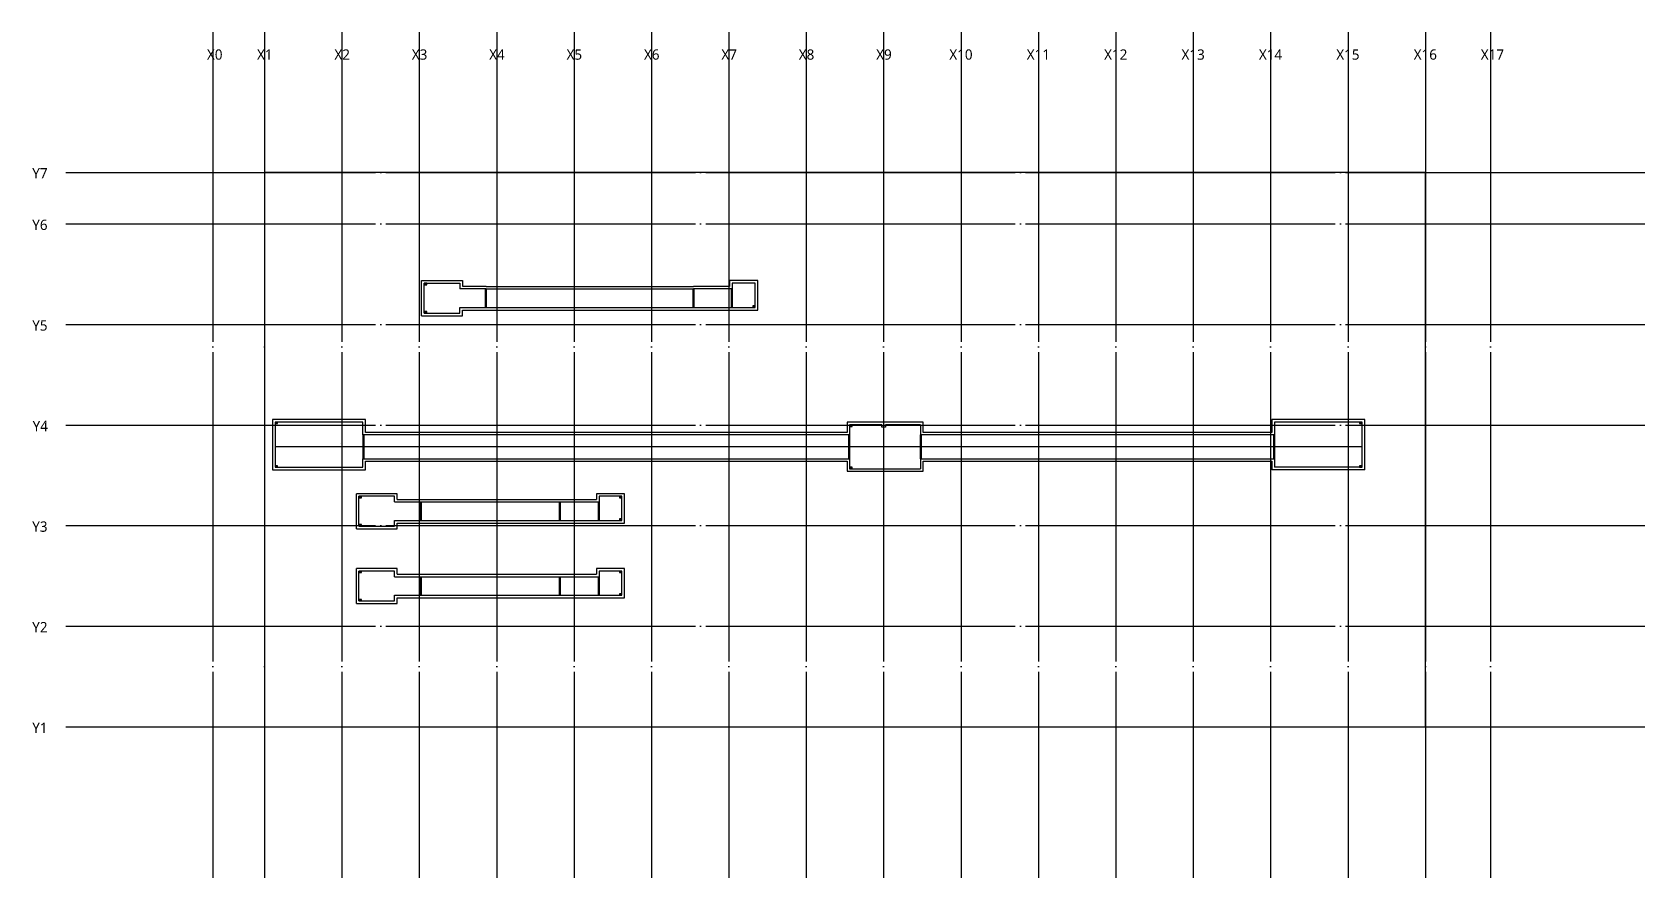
# Model space of a CAD drawing. Header units: millimetres. Extents: x 5728159 to 6040680, y -2134020 to -1970090.
import ezdxf

# ---------------------------------------------------------------- set-up
doc = ezdxf.new("R2010")
doc.units = ezdxf.units.MM
doc.header["$LTSCALE"] = 1000
doc.linetypes.add('CEN', pattern=[62, 60, -1, 0, -1])
doc.linetypes.add('CENTER', pattern=[2, 1.25, -0.25, 0.25, -0.25])
doc.layers.get('0').update_dxf_attribs({"lineweight": 9})
doc.layers.get('DEFPOINTS').update_dxf_attribs({"color": 140})
for name, color, linetype in [('6ELEV', 6, 'Continuous'), ('CEN', 1, 'CEN'), ('COL', 2, 'Continuous'), ('PIT', 2, 'Continuous')]:
    doc.layers.add(name, color=color, linetype=linetype)
doc.styles.add('HUMAN', font='malgun.ttf')

# ---------------------------------------------------------------- blocks, each defined once
blk = doc.blocks.new('zw$D17F')
at = {"layer": 'DEFPOINTS'}
blk.add_lwpolyline([(225000, 107500), (0, 107500), (0, 0), (225000, 0)], close=True, dxfattribs=at)
blk = doc.blocks.new('zw$114')
for p, q in [((129650, -49400), (129650, -48965)), ((130350, -49400), (129650, -49400)), ((130350, -48965), (130350, -49400))]:
    blk.add_line(p, q)
at = {"color": 8}
blk.add_line((24650, -52586, 243), (24650, -52580, 243), dxfattribs=at)
at = {"color": 1, "linetype": 'CENTER', "ltscale": 400}
blk.add_line((222750, -53215), (12050, -53215, -85), dxfattribs=at)
at = {"layer": '6ELEV'}
for p, q in [((52850, -26200), (52850, -22600)), ((53050, -26200), (53050, -22600)), ((93025, -22600), (93025, -26200)), ((93225, -22600), (93225, -26200)), ((100425, -22600), (100425, -26200)), ((100625, -22600), (100625, -26200)), ((29050, -50915, 85), (29050, -55515, 85)), ((29250, -50915, 85), (29250, -55515, 85)), ((123200, -50915), (123200, -55515)), ((123400, -50915), (123400, -55515)), ((137150, -55515), (137150, -50915)), ((137350, -55515), (137350, -50915)), ((205550, -50915), (205550, -55515)), ((205750, -50915), (205750, -55515)), ((40200, -67500), (40200, -63900)), ((40400, -67500), (40400, -63900)), ((67175, -67500), (67175, -63900)), ((67375, -67500), (67375, -63900)), ((74675, -63900), (74675, -67500)), ((74875, -63900, -5), (74875, -67500)), ((40200, -82000), (40200, -78400)), ((40400, -82000), (40400, -78400)), ((67175, -82000), (67175, -78400)), ((67375, -82000), (67375, -78400)), ((74675, -78400), (74675, -82000)), ((74875, -78400, -5), (74875, -82000))]:
    blk.add_line(p, q, dxfattribs=at)
at = {"layer": 'COL'}
for p, q in [((40450, -21000), (48350, -21000)), ((40450, -27800), (40450, -21000)), ((41450, -21500, -125), (40950, -21800, -125)), ((40950, -21500, -125), (41450, -21800, -125)), ((40950, -21500), (47850, -21500)), ((40950, -27300), (40950, -21500)), ((47850, -21500, 52), (47850, -22600, 84)), ((48350, -20999, 37), (48350, -22098, 69)), ((105625, -21000), (100125, -21000)), ((100125, -21000), (100125, -22100)), ((105125, -21500), (100625, -21500)), ((100625, -21500), (100625, -22600)), ((105125, -26200), (105125, -21500)), ((105625, -26700), (105625, -21000)), ((52950, -22600), (47850, -22600, 0)), ((52950, -22100), (48350, -22100, 0)), ((52950, -22100), (93125, -22100)), ((52950, -22600), (93125, -22600)), ((100125, -22100), (93125, -22100)), ((100625, -22600), (93125, -22600)), ((40450, -27800), (48350, -27800)), ((41450, -27000), (40950, -27300)), ((40950, -27000), (41450, -27300)), ((40950, -27300), (47850, -27300)), ((47850, -26200, 0), (52950, -26200)), ((47850, -27300), (47850, -26200, 0)), ((48350, -26700, 0), (52950, -26700)), ((48350, -27800, 0), (48350, -26700, 0)), ((52950, -26200), (93125, -26200)), ((52950, -26700), (93125, -26700)), ((93125, -26200), (100625, -26200)), ((93125, -26700), (100625, -26700)), ((100625, -26200), (105125, -26200)), ((100625, -26700), (105625, -26700)), ((105125, -25900), (104625, -26200)), ((104625, -25900), (105125, -26200)), ((29550, -47915, 3), (11550, -47915, -88)), ((11550, -47915, -85), (11550, -57670, -97)), ((29050, -48415), (12050, -48415, -85)), ((12050, -48415, -85), (12050, -57170, -97)), ((29050, -50915, 85), (29050, -48415, 85)), ((29550, -50415, 85), (29550, -47915, 85)), ((122900, -48465), (122900, -50415)), ((137650, -48465), (122900, -48465)), ((129650, -48965), (123400, -48965)), ((123400, -48965), (123400, -50915, 0)), ((137150, -48965), (130350, -48965)), ((137650, -50415), (137650, -48465)), ((223250, -47915), (205250, -47915)), ((205250, -47915), (205250, -50415)), ((222750, -48415), (205750, -48415)), ((205750, -48415), (205750, -50915)), ((222750, -57170), (222750, -48415)), ((223250, -57670), (223250, -47915)), ((123400, -50915), (29050, -50915, 85)), ((122900, -50415, 0), (29550, -50415, 85)), ((205750, -50915), (137150, -50915)), ((205250, -50415), (137650, -50415)), ((29050, -57170, 74), (29050, -55515, 85)), ((29050, -55515, 85), (123400, -55515)), ((29550, -57670, 71), (29550, -56015, 82)), ((29550, -56015, 85), (122900, -56015, 0)), ((122900, -56015), (122900, -57965)), ((123400, -55515), (123400, -57465)), ((137150, -55515), (205750, -55515)), ((137650, -56015), (205250, -56015)), ((137650, -57965), (137650, -56015)), ((205250, -56015), (205250, -57670)), ((205750, -55515), (205750, -57170)), ((11550, -57670, -102), (29550, -57670, 79)), ((12050, -57170, -97), (29050, -57170, 74)), ((122900, -57965), (137650, -57965)), ((123400, -57465), (137150, -57465)), ((223250, -57670), (205250, -57670)), ((222750, -57170), (205750, -57170)), ((35700, -62300), (27800, -62300)), ((27800, -69100), (27800, -62300)), ((35700, -63400), (35700, -62300)), ((74375, -62300), (74375, -63400)), ((79775, -62300), (74375, -62300)), ((79775, -68000), (79775, -62300)), ((28800, -62800), (28300, -63100)), ((28300, -62800), (28800, -63100)), ((28300, -68600), (28300, -62800)), ((35200, -62800), (28300, -62800)), ((35200, -63900), (35200, -62800)), ((35200, -63900), (40300, -63900)), ((35700, -63400), (40300, -63400)), ((40300, -63400), (67275, -63400)), ((40300, -63900), (67275, -63900)), ((67275, -63400), (74375, -63400)), ((67275, -63900), (74875, -63900)), ((79275, -62800), (74875, -62800)), ((74875, -62800), (74875, -63900, -5)), ((79275, -62800), (78775, -63100)), ((78775, -62800), (79275, -63100)), ((79275, -67500), (79275, -62800)), ((28800, -68300), (28300, -68600)), ((28300, -68300), (28800, -68600)), ((28300, -68600), (35200, -68600)), ((35200, -68600), (35200, -67500)), ((35200, -67500), (40300, -67500)), ((35700, -69100), (35700, -68000)), ((35700, -68000), (40300, -68000)), ((40300, -67500), (67275, -67500)), ((40300, -68000), (67275, -68000)), ((67275, -67500), (74875, -67500)), ((67275, -68000), (74875, -68000)), ((74875, -67500), (79275, -67500)), ((74875, -68000), (79775, -68000)), ((79275, -67200), (78775, -67500)), ((78775, -67200), (79275, -67500)), ((27800, -69100), (35700, -69100)), ((35700, -76800), (27800, -76800)), ((27800, -83600), (27800, -76800)), ((28800, -77300), (28300, -77600)), ((28300, -77300), (28800, -77600)), ((28300, -83100), (28300, -77300)), ((35200, -77300), (28300, -77300)), ((35200, -78400), (35200, -77300)), ((35700, -77900), (35700, -76800)), ((35700, -77900), (40300, -77900)), ((40300, -77900), (67275, -77900)), ((67275, -77900), (74375, -77900)), ((74375, -76800), (74375, -77900)), ((79775, -76800), (74375, -76800)), ((79275, -77300), (74875, -77300)), ((74875, -77300), (74875, -78400, -5)), ((79275, -77300), (78775, -77600)), ((78775, -77300), (79275, -77600)), ((79275, -82000), (79275, -77300)), ((79775, -82500), (79775, -76800)), ((35200, -78400), (40300, -78400)), ((40300, -78400), (67275, -78400)), ((67275, -78400), (74875, -78400)), ((27800, -83600), (35700, -83600)), ((28800, -82800), (28300, -83100)), ((28300, -82800), (28800, -83100)), ((28300, -83100), (35200, -83100)), ((35200, -83100), (35200, -82000)), ((35200, -82000), (40300, -82000)), ((35700, -83600), (35700, -82500)), ((35700, -82500), (40300, -82500)), ((40300, -82000), (67275, -82000)), ((40300, -82500), (67275, -82500)), ((67275, -82000), (74875, -82000)), ((67275, -82500), (74875, -82500)), ((74875, -82000), (79275, -82000)), ((74875, -82500), (79775, -82500)), ((79275, -81700), (78775, -82000)), ((78775, -81700), (79275, -82000))]:
    blk.add_line(p, q, dxfattribs=at)
for points in [[(40950, -21800), (41450, -21800), (41450, -21500), (40950, -21500)], [(104625, -26200), (105125, -26200), (105125, -25900), (104625, -25900)], [(78775, -63100), (79275, -63100), (79275, -62800), (78775, -62800)], [(78775, -67500), (79275, -67500), (79275, -67200), (78775, -67200)], [(78775, -77600), (79275, -77600), (79275, -77300), (78775, -77300)], [(78775, -82000), (79275, -82000), (79275, -81700), (78775, -81700)]]:
    blk.add_lwpolyline(points, close=True, dxfattribs=at)
for points, elevation in [([(40950, -27300), (41450, -27300), (41450, -27000), (40950, -27000)], 160), ([(28300, -63100), (28800, -63100), (28800, -62800), (28300, -62800)], 10), ([(28300, -68600), (28800, -68600), (28800, -68300), (28300, -68300)], 75), ([(28300, -77600), (28800, -77600), (28800, -77300), (28300, -77300)], 10), ([(28300, -83100), (28800, -83100), (28800, -82800), (28300, -82800)], 75)]:
    blk.add_lwpolyline(points, close=True, dxfattribs=dict(at, elevation=elevation))
at = {"layer": 'PIT'}
for p, q in [((12550, -48415, -85), (12050, -48715, -85)), ((12050, -48415, -85), (12550, -48715, -85)), ((123900, -48965), (123400, -49265)), ((123400, -48965), (123900, -49265)), ((137150, -48965), (137150, -50915)), ((222750, -48415), (222250, -48715)), ((222250, -48415), (222750, -48715)), ((137150, -55515), (137150, -57465)), ((12550, -56870, -97), (12050, -57170, -97)), ((12050, -56870, -97), (12550, -57170, -97)), ((123900, -57165), (123400, -57465)), ((123400, -57165), (123900, -57465)), ((222750, -56870), (222250, -57170)), ((222250, -56870), (222750, -57170))]:
    blk.add_line(p, q, dxfattribs=at)
for points in [[(12050, -48715), (12550, -48715), (12550, -48415), (12050, -48415)], [(123400, -49265), (123900, -49265), (123900, -48965), (123400, -48965)], [(222250, -48715), (222750, -48715), (222750, -48415), (222250, -48415)], [(12050, -57170), (12550, -57170), (12550, -56870), (12050, -56870)], [(123400, -57465), (123900, -57465), (123900, -57165), (123400, -57165)], [(222250, -57170), (222750, -57170), (222750, -56870), (222250, -56870)]]:
    blk.add_lwpolyline(points, close=True, dxfattribs=at)

msp = doc.modelspace()

# ---------------------------------------------------------------- linework, layer by layer
at = {"layer": 'CEN'}
for p, q in [((5763170, -1970090), (5763170, -2134020)), ((5773170, -1970090), (5773170, -2134020)), ((5788170, -1970090), (5788170, -2134020)), ((5788170, -1970090), (5788170, -2134020)), ((5803170, -1970090), (5803170, -2134020)), ((5818170, -1970090), (5818170, -2134020)), ((5833170, -1970090), (5833170, -2134020)), ((5848170, -1970090), (5848170, -2134020)), ((5863170, -1970090), (5863170, -2134020)), ((5878170, -1970090), (5878170, -2134020)), ((5893170, -1970090), (5893170, -2134020)), ((5908170, -1970090), (5908170, -2134020)), ((5923170, -1970090), (5923170, -2134020)), ((5938170, -1970090), (5938170, -2134020)), ((5953170, -1970090), (5953170, -2134020)), ((5968170, -1970090), (5968170, -2134020)), ((5983170, -1970090), (5983170, -2134020)), ((5998170, -1970090), (5998170, -2134020)), ((6010770, -1970090), (6010770, -2134020)), ((5734690, -1997254), (6040680, -1997254)), ((5734690, -2007254), (6040680, -2007254)), ((5734690, -2026754), (6040680, -2026754)), ((5734690, -2046254), (6040680, -2046254)), ((5734690, -2065754), (6040680, -2065754)), ((5734690, -2085254), (6040680, -2085254)), ((5734690, -2104754), (6040680, -2104754))]:
    msp.add_line(p, q, dxfattribs=at)

# ---------------------------------------------------------------- block references
at = {"layer": 'COL'}
msp.add_blockref('zw$114', (5763170, -1997254), dxfattribs=at)
at = {"layer": 'DEFPOINTS'}
msp.add_blockref('zw$D17F', (5773170, -2104754), dxfattribs=at)

# ---------------------------------------------------------------- texts
at = {"layer": 'DEFPOINTS', "style": 'HUMAN'}
for s, p in [('X0', (5762017, -1975415)), ('X1', (5771717, -1975415)), ('X2', (5786717, -1975415)), ('X3', (5801717, -1975415)), ('X4', (5816717, -1975415)), ('X5', (5831717, -1975415)), ('X6', (5846717, -1975415)), ('X7', (5861717, -1975415)), ('X8', (5876717, -1975415)), ('X9', (5891717, -1975415)), ('X10', (5905897, -1975415)), ('X11', (5920897, -1975415)), ('X12', (5935897, -1975415)), ('X13', (5950897, -1975415)), ('X14', (5965897, -1975415)), ('X15', (5980897, -1975415)), ('X16', (5995897, -1975415)), ('X17', (6008897, -1975415)), ('Y7', (5728159, -1998437)), ('Y6', (5728159, -2008437)), ('Y5', (5728159, -2027937)), ('Y4', (5728234, -2047437)), ('Y3', (5728159, -2066937)), ('Y2', (5728159, -2086437)), ('Y1', (5728159, -2105937))]:
    msp.add_text(s, height=2000, dxfattribs=at).set_placement(p)

doc.saveas('drawing.dxf')
